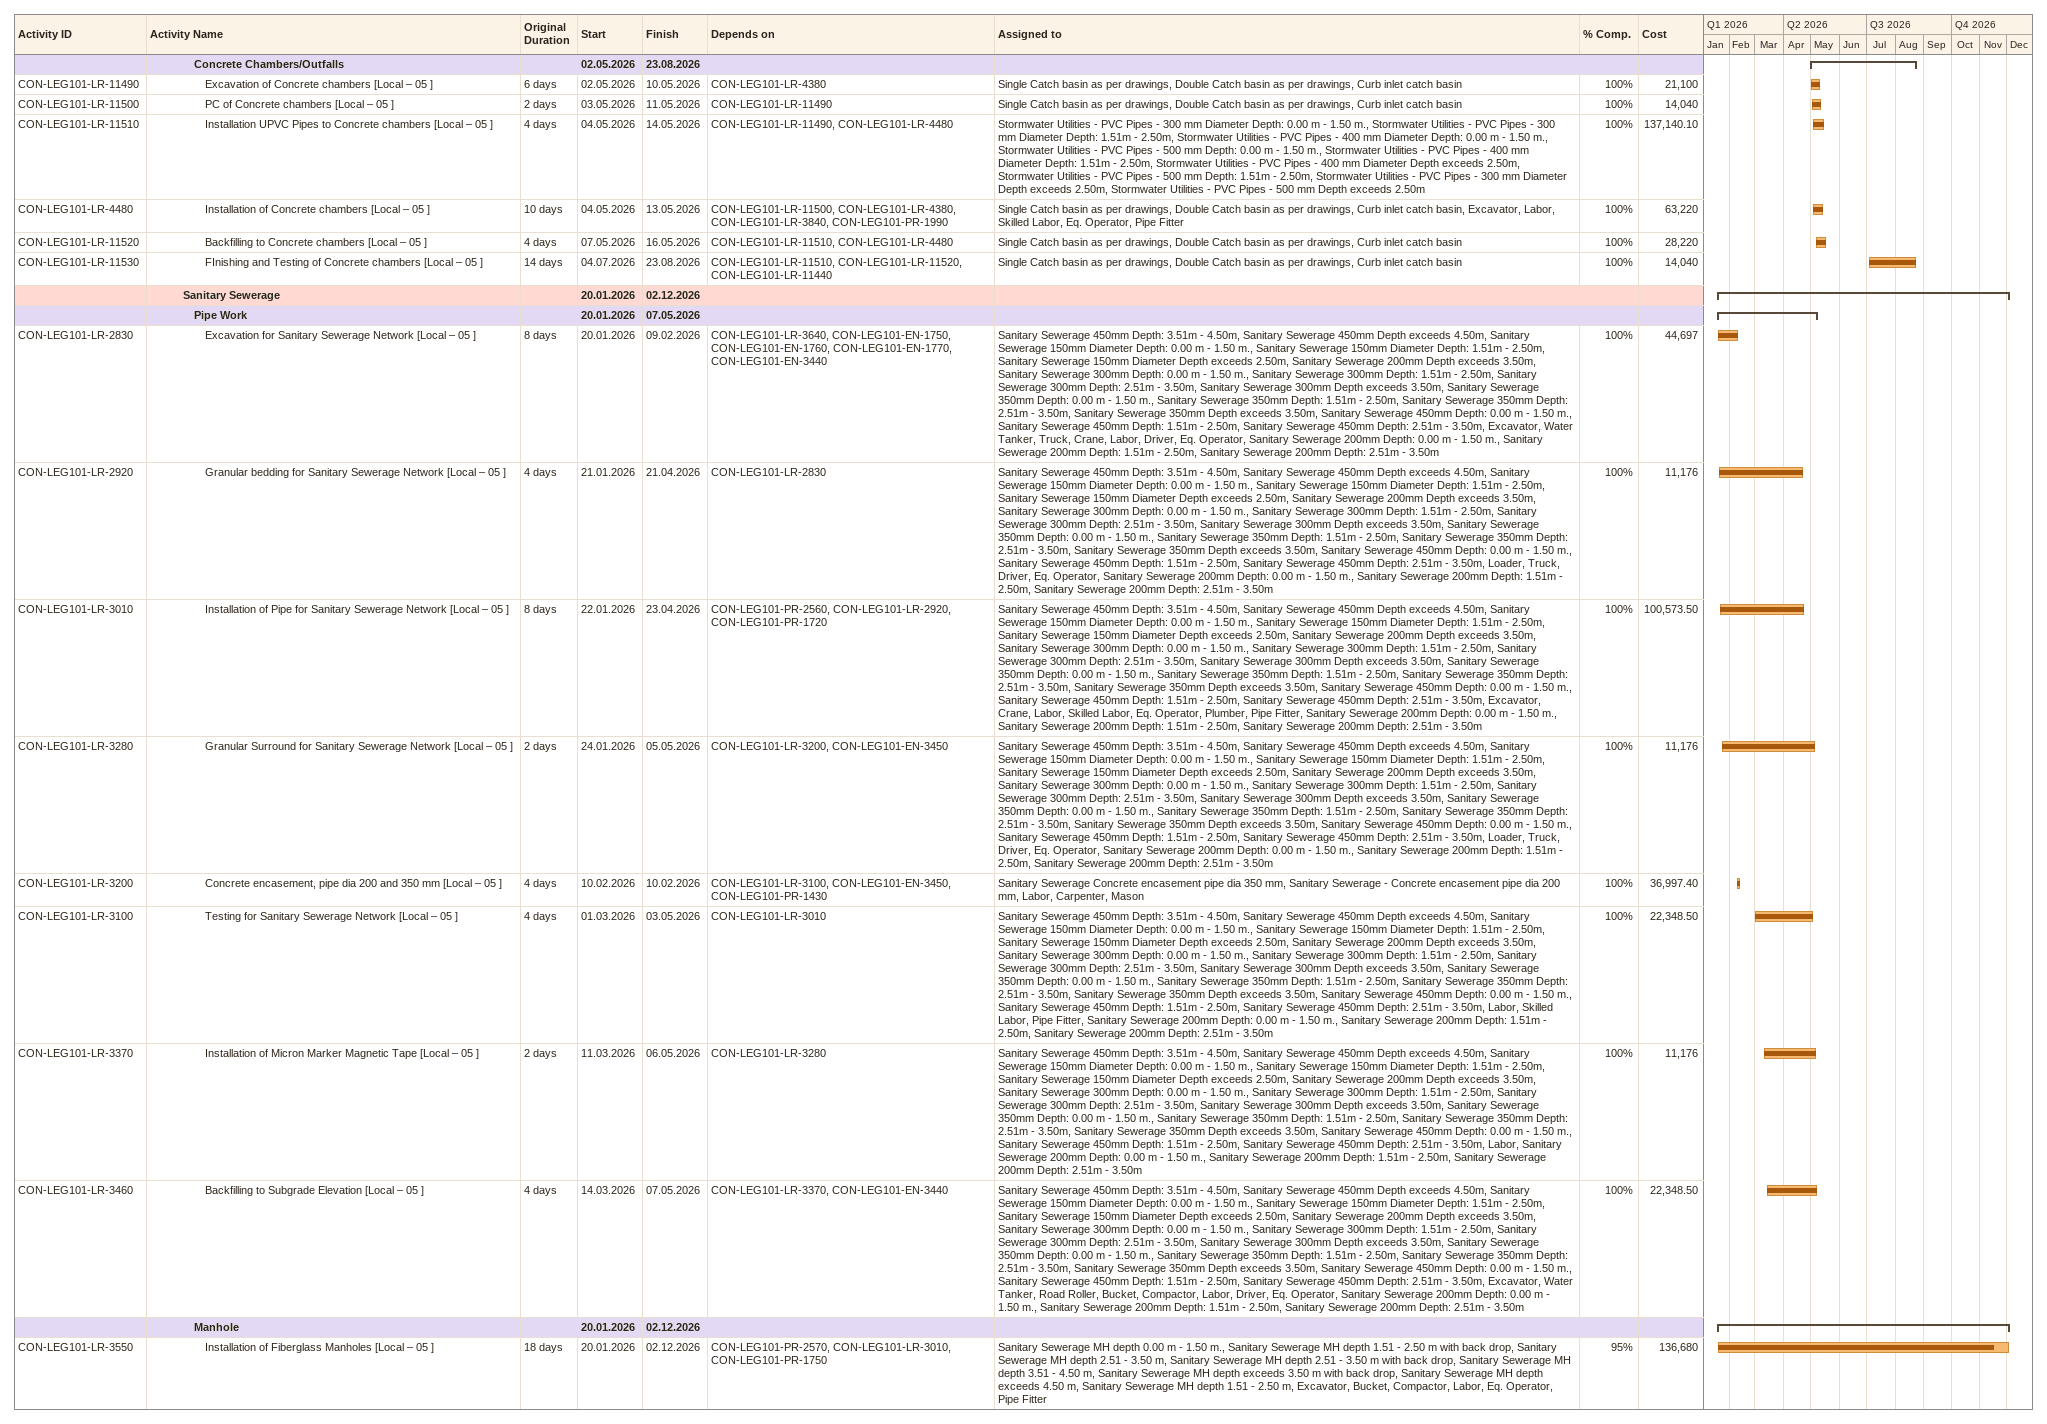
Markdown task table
| ID | Level | Task | Original duration | Start | Finish | Predecessors | Resources | % complete | Cost |
|---|---|---|---|---|---|---|---|---|---|
|  | 5 | **Concrete Chambers/Outfalls** |  | 2026-05-02 | 2026-08-23 |  |  |  |  |
| CON-LEG101-LR-11490 | 6 | Excavation of Concrete chambers [Local – 05 ] | 6d | 2026-05-02 | 2026-05-10 | CON-LEG101-LR-4380 | Single Catch basin as per drawings, Double Catch basin as per drawings, Curb inlet catch basin | 100 | 21100 |
| CON-LEG101-LR-11500 | 6 | PC of Concrete chambers [Local – 05 ] | 2d | 2026-05-03 | 2026-05-11 | CON-LEG101-LR-11490 | Single Catch basin as per drawings, Double Catch basin as per drawings, Curb inlet catch basin | 100 | 14040 |
| CON-LEG101-LR-11510 | 6 | Installation UPVC Pipes to Concrete chambers [Local – 05 ] | 4d | 2026-05-04 | 2026-05-14 | CON-LEG101-LR-11490, CON-LEG101-LR-4480 | Stormwater Utilities - PVC Pipes - 300 mm Diameter Depth: 0.00 m - 1.50 m., Stormwater Utilities - PVC Pipes - 300 mm Diameter Depth: 1.51m - 2.50m, Stormwater Utilities - PVC Pipes - 400 mm Diameter Depth: 0.00 m - 1.50 m., Stormwater Utilities - PVC Pipes - 500 mm Depth: 0.00 m - 1.50 m., Stormwater Utilities - PVC Pipes - 400 mm Diameter Depth: 1.51m - 2.50m, Stormwater Utilities - PVC Pipes - 400 mm Diameter Depth exceeds 2.50m, Stormwater Utilities - PVC Pipes - 500 mm Depth: 1.51m - 2.50m, Stormwater Utilities - PVC Pipes - 300 mm Diameter Depth exceeds 2.50m, Stormwater Utilities - PVC Pipes - 500 mm Depth exceeds 2.50m | 100 | 137140.10 |
| CON-LEG101-LR-4480 | 6 | Installation of Concrete chambers [Local – 05 ] | 10d | 2026-05-04 | 2026-05-13 | CON-LEG101-LR-11500, CON-LEG101-LR-4380, CON-LEG101-LR-3840, CON-LEG101-PR-1990 | Single Catch basin as per drawings, Double Catch basin as per drawings, Curb inlet catch basin, Excavator, Labor, Skilled Labor, Eq. Operator, Pipe Fitter | 100 | 63220 |
| CON-LEG101-LR-11520 | 6 | Backfilling to Concrete chambers [Local – 05 ] | 4d | 2026-05-07 | 2026-05-16 | CON-LEG101-LR-11510, CON-LEG101-LR-4480 | Single Catch basin as per drawings, Double Catch basin as per drawings, Curb inlet catch basin | 100 | 28220 |
| CON-LEG101-LR-11530 | 6 | FInishing and Testing of Concrete chambers [Local – 05 ] | 14d | 2026-07-04 | 2026-08-23 | CON-LEG101-LR-11510, CON-LEG101-LR-11520, CON-LEG101-LR-11440 | Single Catch basin as per drawings, Double Catch basin as per drawings, Curb inlet catch basin | 100 | 14040 |
|  | 4 | **Sanitary Sewerage** |  | 2026-01-20 | 2026-12-02 |  |  |  |  |
|  | 5 | **Pipe Work** |  | 2026-01-20 | 2026-05-07 |  |  |  |  |
| CON-LEG101-LR-2830 | 6 | Excavation for Sanitary Sewerage Network [Local – 05 ] | 8d | 2026-01-20 | 2026-02-09 | CON-LEG101-LR-3640, CON-LEG101-EN-1750, CON-LEG101-EN-1760, CON-LEG101-EN-1770, CON-LEG101-EN-3440 | Sanitary Sewerage 450mm Depth: 3.51m - 4.50m, Sanitary Sewerage 450mm Depth exceeds 4.50m, Sanitary Sewerage 150mm Diameter Depth: 0.00 m - 1.50 m., Sanitary Sewerage 150mm Diameter Depth: 1.51m - 2.50m, Sanitary Sewerage 150mm Diameter Depth exceeds 2.50m, Sanitary Sewerage 200mm Depth exceeds 3.50m, Sanitary Sewerage 300mm Depth: 0.00 m - 1.50 m., Sanitary Sewerage 300mm Depth: 1.51m - 2.50m, Sanitary Sewerage 300mm Depth: 2.51m - 3.50m, Sanitary Sewerage 300mm Depth exceeds 3.50m, Sanitary Sewerage 350mm Depth: 0.00 m - 1.50 m., Sanitary Sewerage 350mm Depth: 1.51m - 2.50m, Sanitary Sewerage 350mm Depth: 2.51m - 3.50m, Sanitary Sewerage 350mm Depth exceeds 3.50m, Sanitary Sewerage 450mm Depth: 0.00 m - 1.50 m., Sanitary Sewerage 450mm Depth: 1.51m - 2.50m, Sanitary Sewerage 450mm Depth: 2.51m - 3.50m, Excavator, Water Tanker, Truck, Crane, Labor, Driver, Eq. Operator, Sanitary Sewerage 200mm Depth: 0.00 m - 1.50 m., Sanitary Sewerage 200mm Depth: 1.51m - 2.50m, Sanitary Sewerage 200mm Depth: 2.51m - 3.50m | 100 | 44697 |
| CON-LEG101-LR-2920 | 6 | Granular bedding for Sanitary Sewerage Network [Local – 05 ] | 4d | 2026-01-21 | 2026-04-21 | CON-LEG101-LR-2830 | Sanitary Sewerage 450mm Depth: 3.51m - 4.50m, Sanitary Sewerage 450mm Depth exceeds 4.50m, Sanitary Sewerage 150mm Diameter Depth: 0.00 m - 1.50 m., Sanitary Sewerage 150mm Diameter Depth: 1.51m - 2.50m, Sanitary Sewerage 150mm Diameter Depth exceeds 2.50m, Sanitary Sewerage 200mm Depth exceeds 3.50m, Sanitary Sewerage 300mm Depth: 0.00 m - 1.50 m., Sanitary Sewerage 300mm Depth: 1.51m - 2.50m, Sanitary Sewerage 300mm Depth: 2.51m - 3.50m, Sanitary Sewerage 300mm Depth exceeds 3.50m, Sanitary Sewerage 350mm Depth: 0.00 m - 1.50 m., Sanitary Sewerage 350mm Depth: 1.51m - 2.50m, Sanitary Sewerage 350mm Depth: 2.51m - 3.50m, Sanitary Sewerage 350mm Depth exceeds 3.50m, Sanitary Sewerage 450mm Depth: 0.00 m - 1.50 m., Sanitary Sewerage 450mm Depth: 1.51m - 2.50m, Sanitary Sewerage 450mm Depth: 2.51m - 3.50m, Loader, Truck, Driver, Eq. Operator, Sanitary Sewerage 200mm Depth: 0.00 m - 1.50 m., Sanitary Sewerage 200mm Depth: 1.51m - 2.50m, Sanitary Sewerage 200mm Depth: 2.51m - 3.50m | 100 | 11176 |
| CON-LEG101-LR-3010 | 6 | Installation of Pipe for Sanitary Sewerage Network [Local – 05 ] | 8d | 2026-01-22 | 2026-04-23 | CON-LEG101-PR-2560, CON-LEG101-LR-2920, CON-LEG101-PR-1720 | Sanitary Sewerage 450mm Depth: 3.51m - 4.50m, Sanitary Sewerage 450mm Depth exceeds 4.50m, Sanitary Sewerage 150mm Diameter Depth: 0.00 m - 1.50 m., Sanitary Sewerage 150mm Diameter Depth: 1.51m - 2.50m, Sanitary Sewerage 150mm Diameter Depth exceeds 2.50m, Sanitary Sewerage 200mm Depth exceeds 3.50m, Sanitary Sewerage 300mm Depth: 0.00 m - 1.50 m., Sanitary Sewerage 300mm Depth: 1.51m - 2.50m, Sanitary Sewerage 300mm Depth: 2.51m - 3.50m, Sanitary Sewerage 300mm Depth exceeds 3.50m, Sanitary Sewerage 350mm Depth: 0.00 m - 1.50 m., Sanitary Sewerage 350mm Depth: 1.51m - 2.50m, Sanitary Sewerage 350mm Depth: 2.51m - 3.50m, Sanitary Sewerage 350mm Depth exceeds 3.50m, Sanitary Sewerage 450mm Depth: 0.00 m - 1.50 m., Sanitary Sewerage 450mm Depth: 1.51m - 2.50m, Sanitary Sewerage 450mm Depth: 2.51m - 3.50m, Excavator, Crane, Labor, Skilled Labor, Eq. Operator, Plumber, Pipe Fitter, Sanitary Sewerage 200mm Depth: 0.00 m - 1.50 m., Sanitary Sewerage 200mm Depth: 1.51m - 2.50m, Sanitary Sewerage 200mm Depth: 2.51m - 3.50m | 100 | 100573.50 |
| CON-LEG101-LR-3280 | 6 | Granular Surround for Sanitary Sewerage Network [Local – 05 ] | 2d | 2026-01-24 | 2026-05-05 | CON-LEG101-LR-3200, CON-LEG101-EN-3450 | Sanitary Sewerage 450mm Depth: 3.51m - 4.50m, Sanitary Sewerage 450mm Depth exceeds 4.50m, Sanitary Sewerage 150mm Diameter Depth: 0.00 m - 1.50 m., Sanitary Sewerage 150mm Diameter Depth: 1.51m - 2.50m, Sanitary Sewerage 150mm Diameter Depth exceeds 2.50m, Sanitary Sewerage 200mm Depth exceeds 3.50m, Sanitary Sewerage 300mm Depth: 0.00 m - 1.50 m., Sanitary Sewerage 300mm Depth: 1.51m - 2.50m, Sanitary Sewerage 300mm Depth: 2.51m - 3.50m, Sanitary Sewerage 300mm Depth exceeds 3.50m, Sanitary Sewerage 350mm Depth: 0.00 m - 1.50 m., Sanitary Sewerage 350mm Depth: 1.51m - 2.50m, Sanitary Sewerage 350mm Depth: 2.51m - 3.50m, Sanitary Sewerage 350mm Depth exceeds 3.50m, Sanitary Sewerage 450mm Depth: 0.00 m - 1.50 m., Sanitary Sewerage 450mm Depth: 1.51m - 2.50m, Sanitary Sewerage 450mm Depth: 2.51m - 3.50m, Loader, Truck, Driver, Eq. Operator, Sanitary Sewerage 200mm Depth: 0.00 m - 1.50 m., Sanitary Sewerage 200mm Depth: 1.51m - 2.50m, Sanitary Sewerage 200mm Depth: 2.51m - 3.50m | 100 | 11176 |
| CON-LEG101-LR-3200 | 6 | Concrete encasement, pipe dia 200 and 350 mm [Local – 05 ] | 4d | 2026-02-10 | 2026-02-10 | CON-LEG101-LR-3100, CON-LEG101-EN-3450, CON-LEG101-PR-1430 | Sanitary Sewerage Concrete encasement pipe dia 350 mm, Sanitary Sewerage - Concrete encasement pipe dia 200 mm, Labor, Carpenter, Mason | 100 | 36997.40 |
| CON-LEG101-LR-3100 | 6 | Testing for Sanitary Sewerage Network [Local – 05 ] | 4d | 2026-03-01 | 2026-05-03 | CON-LEG101-LR-3010 | Sanitary Sewerage 450mm Depth: 3.51m - 4.50m, Sanitary Sewerage 450mm Depth exceeds 4.50m, Sanitary Sewerage 150mm Diameter Depth: 0.00 m - 1.50 m., Sanitary Sewerage 150mm Diameter Depth: 1.51m - 2.50m, Sanitary Sewerage 150mm Diameter Depth exceeds 2.50m, Sanitary Sewerage 200mm Depth exceeds 3.50m, Sanitary Sewerage 300mm Depth: 0.00 m - 1.50 m., Sanitary Sewerage 300mm Depth: 1.51m - 2.50m, Sanitary Sewerage 300mm Depth: 2.51m - 3.50m, Sanitary Sewerage 300mm Depth exceeds 3.50m, Sanitary Sewerage 350mm Depth: 0.00 m - 1.50 m., Sanitary Sewerage 350mm Depth: 1.51m - 2.50m, Sanitary Sewerage 350mm Depth: 2.51m - 3.50m, Sanitary Sewerage 350mm Depth exceeds 3.50m, Sanitary Sewerage 450mm Depth: 0.00 m - 1.50 m., Sanitary Sewerage 450mm Depth: 1.51m - 2.50m, Sanitary Sewerage 450mm Depth: 2.51m - 3.50m, Labor, Skilled Labor, Pipe Fitter, Sanitary Sewerage 200mm Depth: 0.00 m - 1.50 m., Sanitary Sewerage 200mm Depth: 1.51m - 2.50m, Sanitary Sewerage 200mm Depth: 2.51m - 3.50m | 100 | 22348.50 |
| CON-LEG101-LR-3370 | 6 | Installation of Micron Marker Magnetic Tape [Local – 05 ] | 2d | 2026-03-11 | 2026-05-06 | CON-LEG101-LR-3280 | Sanitary Sewerage 450mm Depth: 3.51m - 4.50m, Sanitary Sewerage 450mm Depth exceeds 4.50m, Sanitary Sewerage 150mm Diameter Depth: 0.00 m - 1.50 m., Sanitary Sewerage 150mm Diameter Depth: 1.51m - 2.50m, Sanitary Sewerage 150mm Diameter Depth exceeds 2.50m, Sanitary Sewerage 200mm Depth exceeds 3.50m, Sanitary Sewerage 300mm Depth: 0.00 m - 1.50 m., Sanitary Sewerage 300mm Depth: 1.51m - 2.50m, Sanitary Sewerage 300mm Depth: 2.51m - 3.50m, Sanitary Sewerage 300mm Depth exceeds 3.50m, Sanitary Sewerage 350mm Depth: 0.00 m - 1.50 m., Sanitary Sewerage 350mm Depth: 1.51m - 2.50m, Sanitary Sewerage 350mm Depth: 2.51m - 3.50m, Sanitary Sewerage 350mm Depth exceeds 3.50m, Sanitary Sewerage 450mm Depth: 0.00 m - 1.50 m., Sanitary Sewerage 450mm Depth: 1.51m - 2.50m, Sanitary Sewerage 450mm Depth: 2.51m - 3.50m, Labor, Sanitary Sewerage 200mm Depth: 0.00 m - 1.50 m., Sanitary Sewerage 200mm Depth: 1.51m - 2.50m, Sanitary Sewerage 200mm Depth: 2.51m - 3.50m | 100 | 11176 |
| CON-LEG101-LR-3460 | 6 | Backfilling to Subgrade Elevation [Local – 05 ] | 4d | 2026-03-14 | 2026-05-07 | CON-LEG101-LR-3370, CON-LEG101-EN-3440 | Sanitary Sewerage 450mm Depth: 3.51m - 4.50m, Sanitary Sewerage 450mm Depth exceeds 4.50m, Sanitary Sewerage 150mm Diameter Depth: 0.00 m - 1.50 m., Sanitary Sewerage 150mm Diameter Depth: 1.51m - 2.50m, Sanitary Sewerage 150mm Diameter Depth exceeds 2.50m, Sanitary Sewerage 200mm Depth exceeds 3.50m, Sanitary Sewerage 300mm Depth: 0.00 m - 1.50 m., Sanitary Sewerage 300mm Depth: 1.51m - 2.50m, Sanitary Sewerage 300mm Depth: 2.51m - 3.50m, Sanitary Sewerage 300mm Depth exceeds 3.50m, Sanitary Sewerage 350mm Depth: 0.00 m - 1.50 m., Sanitary Sewerage 350mm Depth: 1.51m - 2.50m, Sanitary Sewerage 350mm Depth: 2.51m - 3.50m, Sanitary Sewerage 350mm Depth exceeds 3.50m, Sanitary Sewerage 450mm Depth: 0.00 m - 1.50 m., Sanitary Sewerage 450mm Depth: 1.51m - 2.50m, Sanitary Sewerage 450mm Depth: 2.51m - 3.50m, Excavator, Water Tanker, Road Roller, Bucket, Compactor, Labor, Driver, Eq. Operator, Sanitary Sewerage 200mm Depth: 0.00 m - 1.50 m., Sanitary Sewerage 200mm Depth: 1.51m - 2.50m, Sanitary Sewerage 200mm Depth: 2.51m - 3.50m | 100 | 22348.50 |
|  | 5 | **Manhole** |  | 2026-01-20 | 2026-12-02 |  |  |  |  |
| CON-LEG101-LR-3550 | 6 | Installation of Fiberglass Manholes [Local – 05 ] | 18d | 2026-01-20 | 2026-12-02 | CON-LEG101-PR-2570, CON-LEG101-LR-3010, CON-LEG101-PR-1750 | Sanitary Sewerage MH depth 0.00 m - 1.50 m., Sanitary Sewerage MH depth 1.51 - 2.50 m with back drop, Sanitary Sewerage MH depth 2.51 - 3.50 m, Sanitary Sewerage MH depth 2.51 - 3.50 m with back drop, Sanitary Sewerage MH depth 3.51 - 4.50 m, Sanitary Sewerage MH depth exceeds 3.50 m with back drop, Sanitary Sewerage MH depth exceeds 4.50 m, Sanitary Sewerage MH depth 1.51 - 2.50 m, Excavator, Bucket, Compactor, Labor, Eq. Operator, Pipe Fitter | 95 | 136680 |
